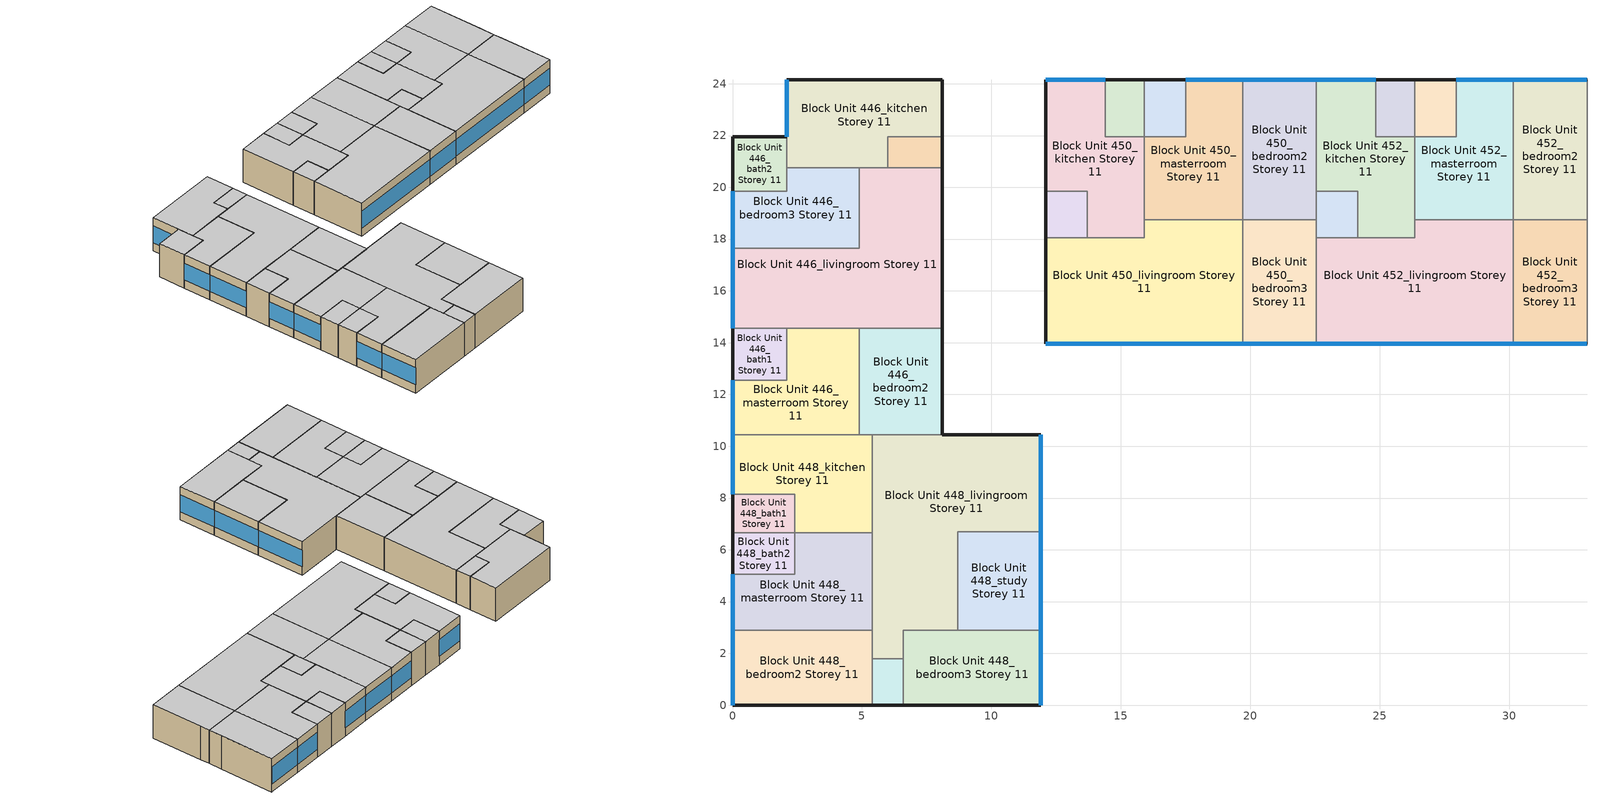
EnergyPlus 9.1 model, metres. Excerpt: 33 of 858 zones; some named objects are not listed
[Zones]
Block Unit 446_bath2 Storey 11
 floor adiabatic (Project Floor): 2.1,21.95 2.1,19.85 0,19.85 0,21.95 z34.4
 wall outside (Project Wall): 2.1,21.95 0,21.95 0,19.85 z34.4:37.2
 wall to Block Unit 446_bedroom3 Storey 11 (Project Wall): 0,19.85 2.1,19.85 2.1,20.75 z34.4:37.2
 wall to Block Unit 446_kitchen Storey 11 (Project Wall): 2.1,20.75 2.1,21.95 z34.4:37.2
 ceiling adiabatic (Project Ceiling): 2.1,19.85 2.1,21.95 0,21.95 0,19.85 z37.2
Block Unit 446_bedroom3 Storey 11
 floor adiabatic (Project Floor): 4.9,20.75 4.9,17.65 0,17.65 0,19.85 2.1,19.85 2.1,20.75 z34.4
 wall outside (Project Wall): 0,19.85 0,17.65 z34.4:37.2
 wall to Block Unit 446_kitchen Storey 11 (Project Wall): 4.9,20.75 2.1,20.75 z34.4:37.2
 wall to Block Unit 446_livingroom Storey 11 (Project Wall): 0,17.65 4.9,17.65 4.9,20.75 z34.4:37.2
 window (Project External Window): 0,19.85 0,17.65 z35.1:36.5
 ceiling adiabatic (Project Ceiling): 4.9,17.65 4.9,20.75 2.1,20.75 2.1,19.85 0,19.85 0,17.65 z37.2
Block Unit 446_livingroom Storey 11
 floor adiabatic (Project Floor): 8.1,20.75 8.1,14.55 0,14.55 0,17.65 4.9,17.65 4.9,20.75 z34.4
 wall outside (Project Wall): 0,17.65 0,14.55 / 8.1,14.55 8.1,20.75 z34.4:37.2
 wall to Block Unit 446_kitchen Storey 11 (Project Wall): 6,20.75 4.9,20.75 z34.4:37.2
 wall to Block Unit 446_store Storey 11 (Project Wall): 8.1,20.75 6,20.75 z34.4:37.2
 wall to Block Unit 446_bath1 Storey 11 (Project Wall): 0,14.55 2.1,14.55 z34.4:37.2
 wall to Block Unit 446_masterroom Storey 11 (Project Wall): 2.1,14.55 4.9,14.55 z34.4:37.2
 wall to Block Unit 446_bedroom2 Storey 11 (Project Wall): 4.9,14.55 8.1,14.55 z34.4:37.2
 window (Project External Window): 0,17.65 0,14.55 z35.1:36.5
 ceiling adiabatic (Project Ceiling): 8.1,14.55 8.1,20.75 4.9,20.75 4.9,17.65 0,17.65 0,14.55 z37.2
Block Unit 446_bath1 Storey 11
 floor adiabatic (Project Floor): 2.1,14.55 2.1,12.55 0,12.55 0,14.55 z34.4
 wall outside (Project Wall): 0,14.55 0,12.55 z34.4:37.2
 wall to Block Unit 446_masterroom Storey 11 (Project Wall): 0,12.55 2.1,12.55 2.1,14.55 z34.4:37.2
 ceiling adiabatic (Project Ceiling): 2.1,12.55 2.1,14.55 0,14.55 0,12.55 z37.2
Block Unit 446_masterroom Storey 11
 floor adiabatic (Project Floor): 4.9,14.55 4.9,10.45 0,10.45 0,12.55 2.1,12.55 2.1,14.55 z34.4
 wall outside (Project Wall): 0,12.55 0,10.45 z34.4:37.2
 wall to Block Unit 448_kitchen Storey 11 (Project Wall): 0,10.45 4.9,10.45 z34.4:37.2
 wall to Block Unit 446_bedroom2 Storey 11 (Project Wall): 4.9,10.45 4.9,14.55 z34.4:37.2
 window (Project External Window): 0,12.55 0,10.45 z35.1:36.5
 ceiling adiabatic (Project Ceiling): 4.9,10.45 4.9,14.55 2.1,14.55 2.1,12.55 0,12.55 0,10.45 z37.2
Block Unit 446_bedroom2 Storey 11
 floor adiabatic (Project Floor): 8.1,14.55 8.1,10.45 4.9,10.45 4.9,14.55 z34.4
 wall outside (Project Wall): 8.1,10.45 8.1,14.55 z34.4:37.2
 wall to Block Unit 448_kitchen Storey 11 (Project Wall): 4.9,10.45 5.4,10.45 z34.4:37.2
 wall to Block Unit 448_livingroom Storey 11 (Project Wall): 5.4,10.45 8.1,10.45 z34.4:37.2
 ceiling adiabatic (Project Ceiling): 8.1,10.45 8.1,14.55 4.9,14.55 4.9,10.45 z37.2
Block Unit 446_kitchen Storey 11
 floor adiabatic (Project Floor): 8.1,24.15 8.1,21.95 6,21.95 6,20.75 2.1,20.75 2.1,24.15 z34.4
 wall outside (Project Wall): 8.1,21.95 8.1,24.15 2.1,24.15 2.1,21.95 z34.4:37.2
 wall to Block Unit 446_store Storey 11 (Project Wall): 6,20.75 6,21.95 8.1,21.95 z34.4:37.2
 window (Project External Window): 2.1,24.15 2.1,21.95 z35.1:36.5
 ceiling adiabatic (Project Ceiling): 8.1,21.95 8.1,24.15 2.1,24.15 2.1,20.75 6,20.75 6,21.95 z37.2
Block Unit 446_store Storey 11
 floor adiabatic (Project Floor): 8.1,21.95 8.1,20.75 6,20.75 6,21.95 z34.4
 wall outside (Project Wall): 8.1,20.75 8.1,21.95 z34.4:37.2
 ceiling adiabatic (Project Ceiling): 8.1,20.75 8.1,21.95 6,21.95 6,20.75 z37.2
Block Unit 448_masterroom Storey 11
 floor adiabatic (Project Floor): 5.4,6.65 5.4,2.9 0,2.9 0,5.05 2.4,5.05 2.4,6.65 z34.4
 wall outside (Project Wall): 0,5.05 0,2.9 z34.4:37.2
 wall to Block Unit 448_kitchen Storey 11 (Project Wall): 5.4,6.65 2.4,6.65 z34.4:37.2
 wall to Block Unit 448_bath2 Storey 11 (Project Wall): 2.4,6.65 2.4,5.05 0,5.05 z34.4:37.2
 wall to Block Unit 448_bedroom2 Storey 11 (Project Wall): 0,2.9 5.4,2.9 z34.4:37.2
 wall to Block Unit 448_livingroom Storey 11 (Project Wall): 5.4,2.9 5.4,6.65 z34.4:37.2
 window (Project External Window): 0,5.05 0,2.9 z35.1:36.5
 ceiling adiabatic (Project Ceiling): 5.4,2.9 5.4,6.65 2.4,6.65 2.4,5.05 0,5.05 0,2.9 z37.2
Block Unit 448_bedroom2 Storey 11
 floor adiabatic (Project Floor): 5.4,2.9 5.4,0 0,0 0,2.9 z34.4
 wall outside (Project Wall): 0,2.9 0,0 5.4,0 z34.4:37.2
 wall to Block Unit 448_store Storey 11 (Project Wall): 5.4,0 5.4,1.8 z34.4:37.2
 wall to Block Unit 448_livingroom Storey 11 (Project Wall): 5.4,1.8 5.4,2.9 z34.4:37.2
 window (Project External Window): 0,2.9 0,0 z35.1:36.5
 ceiling adiabatic (Project Ceiling): 5.4,0 5.4,2.9 0,2.9 0,0 z37.2
Block Unit 448_bedroom3 Storey 11
 floor adiabatic (Project Floor): 11.9,2.9 11.9,0 6.6,0 6.6,2.9 z34.4
 wall outside (Project Wall): 6.6,0 11.9,0 11.9,2.9 z34.4:37.2
 wall to Block Unit 448_study Storey 11 (Project Wall): 11.9,2.9 8.7,2.9 z34.4:37.2
 wall to Block Unit 448_livingroom Storey 11 (Project Wall): 8.7,2.9 6.6,2.9 6.6,1.8 z34.4:37.2
 wall to Block Unit 448_store Storey 11 (Project Wall): 6.6,1.8 6.6,0 z34.4:37.2
 window (Project External Window): 11.9,0 11.9,2.9 z35.1:36.5
 ceiling adiabatic (Project Ceiling): 11.9,0 11.9,2.9 6.6,2.9 6.6,0 z37.2
Block Unit 448_study Storey 11
 floor adiabatic (Project Floor): 11.9,6.7 11.9,2.9 8.7,2.9 8.7,6.7 z34.4
 wall outside (Project Wall): 11.9,2.9 11.9,6.7 z34.4:37.2
 wall to Block Unit 448_livingroom Storey 11 (Project Wall): 11.9,6.7 8.7,6.7 8.7,2.9 z34.4:37.2
 window (Project External Window): 11.9,2.9 11.9,6.7 z35.1:36.5
 ceiling adiabatic (Project Ceiling): 11.9,2.9 11.9,6.7 8.7,6.7 8.7,2.9 z37.2
Block Unit 448_bath1 Storey 11
 floor adiabatic (Project Floor): 2.4,8.15 2.4,6.65 0,6.65 0,8.15 z34.4
 wall outside (Project Wall): 0,8.15 0,6.65 z34.4:37.2
 wall to Block Unit 448_kitchen Storey 11 (Project Wall): 2.4,6.65 2.4,8.15 0,8.15 z34.4:37.2
 wall to Block Unit 448_bath2 Storey 11 (Project Wall): 0,6.65 2.4,6.65 z34.4:37.2
 ceiling adiabatic (Project Ceiling): 2.4,6.65 2.4,8.15 0,8.15 0,6.65 z37.2
Block Unit 448_bath2 Storey 11
 floor adiabatic (Project Floor): 2.4,6.65 2.4,5.05 0,5.05 0,6.65 z34.4
 wall outside (Project Wall): 0,6.65 0,5.05 z34.4:37.2
 ceiling adiabatic (Project Ceiling): 2.4,5.05 2.4,6.65 0,6.65 0,5.05 z37.2
Block Unit 448_kitchen Storey 11
 floor adiabatic (Project Floor): 5.4,10.45 5.4,6.65 2.4,6.65 2.4,8.15 0,8.15 0,10.45 z34.4
 wall outside (Project Wall): 0,10.45 0,8.15 z34.4:37.2
 wall to Block Unit 448_livingroom Storey 11 (Project Wall): 5.4,6.65 5.4,10.45 z34.4:37.2
 window (Project External Window): 0,10.45 0,8.15 z35.1:36.5
 ceiling adiabatic (Project Ceiling): 5.4,6.65 5.4,10.45 0,10.45 0,8.15 2.4,8.15 2.4,6.65 z37.2
Block Unit 448_store Storey 11
 floor adiabatic (Project Floor): 6.6,1.8 6.6,0 5.4,0 5.4,1.8 z34.4
 wall outside (Project Wall): 5.4,0 6.6,0 z34.4:37.2
 wall to Block Unit 448_livingroom Storey 11 (Project Wall): 6.6,1.8 5.4,1.8 z34.4:37.2
 ceiling adiabatic (Project Ceiling): 6.6,0 6.6,1.8 5.4,1.8 5.4,0 z37.2
Block Unit 448_livingroom Storey 11
 floor adiabatic (Project Floor): 11.9,10.45 11.9,6.7 8.7,6.7 8.7,2.9 6.6,2.9 6.6,1.8 5.4,1.8 5.4,10.45 z34.4
 wall outside (Project Wall): 11.9,6.7 11.9,10.45 8.1,10.45 z34.4:37.2
 window (Project External Window): 11.9,6.7 11.9,10.45 z35.1:36.5
 ceiling adiabatic (Project Ceiling): 8.7,2.9 8.7,6.7 11.9,6.7 11.9,10.45 5.4,10.45 5.4,1.8 6.6,1.8 6.6,2.9 z37.2
Block Unit 450_masterroom Storey 11
 floor adiabatic (Project Floor): 19.7,24.15 19.7,18.75 15.9,18.75 15.9,21.95 17.5,21.95 17.5,24.15 z34.4
 wall outside (Project Wall): 19.7,24.15 17.5,24.15 z34.4:37.2
 wall to Block Unit 450_bath2 Storey 11 (Project Wall): 17.5,24.15 17.5,21.95 15.9,21.95 z34.4:37.2
 wall to Block Unit 450_kitchen Storey 11 (Project Wall): 15.9,21.95 15.9,18.75 z34.4:37.2
 wall to Block Unit 450_livingroom Storey 11 (Project Wall): 15.9,18.75 19.7,18.75 z34.4:37.2
 wall to Block Unit 450_bedroom2 Storey 11 (Project Wall): 19.7,18.75 19.7,24.15 z34.4:37.2
 window (Project External Window): 19.7,24.15 17.5,24.15 z35.1:36.5
 ceiling adiabatic (Project Ceiling): 19.7,18.75 19.7,24.15 17.5,24.15 17.5,21.95 15.9,21.95 15.9,18.75 z37.2
Block Unit 450_bedroom2 Storey 11
 floor adiabatic (Project Floor): 22.55,24.15 22.55,18.75 19.7,18.75 19.7,24.15 z34.4
 wall outside (Project Wall): 22.55,24.15 19.7,24.15 z34.4:37.2
 wall to Block Unit 450_bedroom3 Storey 11 (Project Wall): 19.7,18.75 22.55,18.75 z34.4:37.2
 wall to Block Unit 452_kitchen Storey 11 (Project Wall): 22.55,19.85 22.55,24.15 z34.4:37.2
 wall to Block Unit 452_store Storey 11 (Project Wall): 22.55,18.75 22.55,19.85 z34.4:37.2
 window (Project External Window): 22.55,24.15 19.7,24.15 z35.1:36.5
 ceiling adiabatic (Project Ceiling): 22.55,18.75 22.55,24.15 19.7,24.15 19.7,18.75 z37.2
Block Unit 450_bedroom3 Storey 11
 floor adiabatic (Project Floor): 22.55,18.75 22.55,13.95 19.7,13.95 19.7,18.75 z34.4
 wall outside (Project Wall): 19.7,13.95 22.55,13.95 z34.4:37.2
 wall to Block Unit 450_livingroom Storey 11 (Project Wall): 19.7,18.75 19.7,13.95 z34.4:37.2
 wall to Block Unit 452_store Storey 11 (Project Wall): 22.55,18.05 22.55,18.75 z34.4:37.2
 wall to Block Unit 452_livingroom Storey 11 (Project Wall): 22.55,13.95 22.55,18.05 z34.4:37.2
 window (Project External Window): 19.7,13.95 22.55,13.95 z35.1:36.5
 ceiling adiabatic (Project Ceiling): 22.55,13.95 22.55,18.75 19.7,18.75 19.7,13.95 z37.2
Block Unit 450_bath1 Storey 11
 floor adiabatic (Project Floor): 15.9,24.15 15.9,21.95 14.4,21.95 14.4,24.15 z34.4
 wall outside (Project Wall): 15.9,24.15 14.4,24.15 z34.4:37.2
 wall to Block Unit 450_kitchen Storey 11 (Project Wall): 14.4,24.15 14.4,21.95 15.9,21.95 z34.4:37.2
 wall to Block Unit 450_bath2 Storey 11 (Project Wall): 15.9,21.95 15.9,24.15 z34.4:37.2
 ceiling adiabatic (Project Ceiling): 15.9,21.95 15.9,24.15 14.4,24.15 14.4,21.95 z37.2
Block Unit 450_bath2 Storey 11
 floor adiabatic (Project Floor): 17.5,24.15 17.5,21.95 15.9,21.95 15.9,24.15 z34.4
 wall outside (Project Wall): 17.5,24.15 15.9,24.15 z34.4:37.2
 ceiling adiabatic (Project Ceiling): 17.5,21.95 17.5,24.15 15.9,24.15 15.9,21.95 z37.2
Block Unit 450_kitchen Storey 11
 floor adiabatic (Project Floor): 14.4,24.15 14.4,21.95 15.9,21.95 15.9,18.05 13.7,18.05 13.7,19.85 12.1,19.85 12.1,24.15 z34.4
 wall outside (Project Wall): 14.4,24.15 12.1,24.15 12.1,19.85 z34.4:37.2
 wall to Block Unit 450_livingroom Storey 11 (Project Wall): 13.7,18.05 15.9,18.05 15.9,18.75 z34.4:37.2
 wall to Block Unit 450_store Storey 11 (Project Wall): 12.1,19.85 13.7,19.85 13.7,18.05 z34.4:37.2
 window (Project External Window): 14.4,24.15 12.1,24.15 z35.1:36.5
 ceiling adiabatic (Project Ceiling): 15.9,18.05 15.9,21.95 14.4,21.95 14.4,24.15 12.1,24.15 12.1,19.85 13.7,19.85 13.7,18.05 z37.2
Block Unit 450_store Storey 11
 floor adiabatic (Project Floor): 13.7,19.85 13.7,18.05 12.1,18.05 12.1,19.85 z34.4
 wall outside (Project Wall): 12.1,19.85 12.1,18.05 z34.4:37.2
 wall to Block Unit 450_livingroom Storey 11 (Project Wall): 12.1,18.05 13.7,18.05 z34.4:37.2
 ceiling adiabatic (Project Ceiling): 13.7,18.05 13.7,19.85 12.1,19.85 12.1,18.05 z37.2
Block Unit 450_livingroom Storey 11
 floor adiabatic (Project Floor): 19.7,18.75 19.7,13.95 12.1,13.95 12.1,18.05 15.9,18.05 15.9,18.75 z34.4
 wall outside (Project Wall): 12.1,18.05 12.1,13.95 19.7,13.95 z34.4:37.2
 window (Project External Window): 12.1,13.95 19.7,13.95 z35.1:36.5
 ceiling adiabatic (Project Ceiling): 19.7,13.95 19.7,18.75 15.9,18.75 15.9,18.05 12.1,18.05 12.1,13.95 z37.2
Block Unit 452_masterroom Storey 11
 floor adiabatic (Project Floor): 30.15,24.15 30.15,18.75 26.35,18.75 26.35,21.95 27.95,21.95 27.95,24.15 z34.4
 wall outside (Project Wall): 30.15,24.15 27.95,24.15 z34.4:37.2
 wall to Block Unit 452_bath2 Storey 11 (Project Wall): 27.95,24.15 27.95,21.95 26.35,21.95 z34.4:37.2
 wall to Block Unit 452_kitchen Storey 11 (Project Wall): 26.35,21.95 26.35,18.75 z34.4:37.2
 wall to Block Unit 452_livingroom Storey 11 (Project Wall): 26.35,18.75 30.15,18.75 z34.4:37.2
 wall to Block Unit 452_bedroom2 Storey 11 (Project Wall): 30.15,18.75 30.15,24.15 z34.4:37.2
 window (Project External Window): 30.15,24.15 27.95,24.15 z35.1:36.5
 ceiling adiabatic (Project Ceiling): 30.15,18.75 30.15,24.15 27.95,24.15 27.95,21.95 26.35,21.95 26.35,18.75 z37.2
Block Unit 452_bedroom2 Storey 11
 floor adiabatic (Project Floor): 33,24.15 33,18.75 30.15,18.75 30.15,24.15 z34.4
 wall outside (Project Wall): 33,24.15 30.15,24.15 z34.4:37.2
 wall to Block Unit 452_bedroom3 Storey 11 (Project Wall): 30.15,18.75 33,18.75 z34.4:37.2
 wall to Block Unit 454_kitchen Storey 11 (Project Wall): 33,19.85 33,24.15 z34.4:37.2
 wall to Block Unit 454_store Storey 11 (Project Wall): 33,18.75 33,19.85 z34.4:37.2
 window (Project External Window): 33,24.15 30.15,24.15 z35.1:36.5
 ceiling adiabatic (Project Ceiling): 33,18.75 33,24.15 30.15,24.15 30.15,18.75 z37.2
Block Unit 452_bedroom3 Storey 11
 floor adiabatic (Project Floor): 33,18.75 33,13.95 30.15,13.95 30.15,18.75 z34.4
 wall outside (Project Wall): 30.15,13.95 33,13.95 z34.4:37.2
 wall to Block Unit 452_livingroom Storey 11 (Project Wall): 30.15,18.75 30.15,13.95 z34.4:37.2
 wall to Block Unit 454_store Storey 11 (Project Wall): 33,18.05 33,18.75 z34.4:37.2
 wall to Block Unit 454_livingroom Storey 11 (Project Wall): 33,13.95 33,18.05 z34.4:37.2
 window (Project External Window): 30.15,13.95 33,13.95 z35.1:36.5
 ceiling adiabatic (Project Ceiling): 33,13.95 33,18.75 30.15,18.75 30.15,13.95 z37.2
Block Unit 452_bath1 Storey 11
 floor adiabatic (Project Floor): 26.35,24.15 26.35,21.95 24.85,21.95 24.85,24.15 z34.4
 wall outside (Project Wall): 26.35,24.15 24.85,24.15 z34.4:37.2
 wall to Block Unit 452_kitchen Storey 11 (Project Wall): 24.85,24.15 24.85,21.95 26.35,21.95 z34.4:37.2
 wall to Block Unit 452_bath2 Storey 11 (Project Wall): 26.35,21.95 26.35,24.15 z34.4:37.2
 ceiling adiabatic (Project Ceiling): 26.35,21.95 26.35,24.15 24.85,24.15 24.85,21.95 z37.2
Block Unit 452_bath2 Storey 11
 floor adiabatic (Project Floor): 27.95,24.15 27.95,21.95 26.35,21.95 26.35,24.15 z34.4
 wall outside (Project Wall): 27.95,24.15 26.35,24.15 z34.4:37.2
 ceiling adiabatic (Project Ceiling): 27.95,21.95 27.95,24.15 26.35,24.15 26.35,21.95 z37.2
Block Unit 452_kitchen Storey 11
 floor adiabatic (Project Floor): 24.85,24.15 24.85,21.95 26.35,21.95 26.35,18.05 24.15,18.05 24.15,19.85 22.55,19.85 22.55,24.15 z34.4
 wall outside (Project Wall): 24.85,24.15 22.55,24.15 z34.4:37.2
 wall to Block Unit 452_livingroom Storey 11 (Project Wall): 24.15,18.05 26.35,18.05 26.35,18.75 z34.4:37.2
 wall to Block Unit 452_store Storey 11 (Project Wall): 22.55,19.85 24.15,19.85 24.15,18.05 z34.4:37.2
 window (Project External Window): 24.85,24.15 22.55,24.15 z35.1:36.5
 ceiling adiabatic (Project Ceiling): 26.35,18.05 26.35,21.95 24.85,21.95 24.85,24.15 22.55,24.15 22.55,19.85 24.15,19.85 24.15,18.05 z37.2
Block Unit 452_store Storey 11
 floor adiabatic (Project Floor): 24.15,19.85 24.15,18.05 22.55,18.05 22.55,19.85 z34.4
 wall to Block Unit 452_livingroom Storey 11 (Project Wall): 22.55,18.05 24.15,18.05 z34.4:37.2
 ceiling adiabatic (Project Ceiling): 24.15,18.05 24.15,19.85 22.55,19.85 22.55,18.05 z37.2
Block Unit 452_livingroom Storey 11
 floor adiabatic (Project Floor): 30.15,18.75 30.15,13.95 22.55,13.95 22.55,18.05 26.35,18.05 26.35,18.75 z34.4
 wall outside (Project Wall): 22.55,13.95 30.15,13.95 z34.4:37.2
 window (Project External Window): 22.55,13.95 30.15,13.95 z35.1:36.5
 ceiling adiabatic (Project Ceiling): 30.15,13.95 30.15,18.75 26.35,18.75 26.35,18.05 22.55,18.05 22.55,13.95 z37.2
[Building]
One Precinct: North Axis=0; Terrain=City; Loads Convergence Tolerance Value=0.04; Temperature Convergence Tolerance Value=0.4; Solar Distribution=FullInteriorAndExterior; Maximum Number of Warmup Days=25; Minimum Number of Warmup Days=6
[Site:Location]
SGP_Singapore.486980_IWEC: Latitude=1.37; Longitude=103.98; Time Zone=8; Elevation=16
[MATERIAL] Roughness=MediumRough
Name | Thickness | Conductivity | Density | Specific Heat | Thermal Absorptance | Solar Absorptance | Visible Absorptance
ConcreteWall | 0.15 | 0.8 | 2400 | 880 | 0.85 | 0.79 | 0.79
Greenwall | 0.079 | 2.5 | 1293 | 853 | 0.98 | 0.75 | 0.75
[WindowMaterial:SimpleGlazingSystem]
SingleGlazingEuroGrey: UFactor=5.93; Solar Heat Gain Coefficient=0.62; Visible Transmittance=0.495
[Construction]
Project Wall: Greenwall
Project Floor; Project Ceiling: ConcreteWall
Project External Window: SingleGlazingEuroGrey
[ZONE] Type=1; Multiplier=1; Ceiling Height=autocalculate; Volume=autocalculate; Floor Area=autocalculate; Part of Total Floor Area=Yes
Block Unit 446_bath2 Storey 11; Block Unit 446_bedroom3 Storey 11; Block Unit 446_livingroom Storey 11; Block Unit 446_bath1 Storey 11; Block Unit 446_masterroom Storey 11; Block Unit 446_bedroom2 Storey 11; Block Unit 446_kitchen Storey 11; Block Unit 446_store Storey 11; Block Unit 448_masterroom Storey 11; Block Unit 448_bedroom2 Storey 11; Block Unit 448_bedroom3 Storey 11; Block Unit 448_study Storey 11; Block Unit 448_bath1 Storey 11; Block Unit 448_bath2 Storey 11; Block Unit 448_kitchen Storey 11; Block Unit 448_store Storey 11; Block Unit 448_livingroom Storey 11; Block Unit 450_masterroom Storey 11; Block Unit 450_bedroom2 Storey 11; Block Unit 450_bedroom3 Storey 11; Block Unit 450_bath1 Storey 11; Block Unit 450_bath2 Storey 11; Block Unit 450_kitchen Storey 11; Block Unit 450_store Storey 11; Block Unit 450_livingroom Storey 11; Block Unit 452_masterroom Storey 11; Block Unit 452_bedroom2 Storey 11; Block Unit 452_bedroom3 Storey 11; Block Unit 452_bath1 Storey 11; Block Unit 452_bath2 Storey 11; Block Unit 452_kitchen Storey 11; Block Unit 452_store Storey 11; Block Unit 452_livingroom Storey 11
[ZONEINFILTRATION:DESIGNFLOWRATE] Design Flow Rate Calculation Method=AirChanges/Hour; Constant Term Coefficient=1; Temperature Term Coefficient=0; Velocity Term Coefficient=0; Velocity Squared Term Coefficient=0
Name | Zone or ZoneList | Schedule | Air Changes per Hour
Block Unit 446_bath2 Storey 11 Infiltration | Block Unit 446_bath2 Storey 11 | Always On | 1
Block Unit 446_bedroom3 Storey 11 Infiltration | Block Unit 446_bedroom3 Storey 11 | Always On | 0.2
Block Unit 446_livingroom Storey 11 Infiltration | Block Unit 446_livingroom Storey 11 | Living_Infiltration_AirCon | 1
Block Unit 446_bath1 Storey 11 Infiltration | Block Unit 446_bath1 Storey 11 | Always On | 1
Block Unit 446_masterroom Storey 11 Infiltration | Block Unit 446_masterroom Storey 11 | Always On | 0.2
Block Unit 446_bedroom2 Storey 11 Infiltration | Block Unit 446_bedroom2 Storey 11 | Always On | 0.2
Block Unit 446_kitchen Storey 11 Infiltration | Block Unit 446_kitchen Storey 11 | Always On | 1
Block Unit 446_store Storey 11 Infiltration | Block Unit 446_store Storey 11 | Always On | 1
Block Unit 448_masterroom Storey 11 Infiltration | Block Unit 448_masterroom Storey 11 | Always On | 0.2
Block Unit 448_bedroom2 Storey 11 Infiltration | Block Unit 448_bedroom2 Storey 11 | Always On | 0.2
Block Unit 448_bedroom3 Storey 11 Infiltration | Block Unit 448_bedroom3 Storey 11 | Always On | 0.2
Block Unit 448_study Storey 11 Infiltration | Block Unit 448_study Storey 11 | Always On | 1
Block Unit 448_bath1 Storey 11 Infiltration | Block Unit 448_bath1 Storey 11 | Always On | 1
Block Unit 448_bath2 Storey 11 Infiltration | Block Unit 448_bath2 Storey 11 | Always On | 1
Block Unit 448_kitchen Storey 11 Infiltration | Block Unit 448_kitchen Storey 11 | Always On | 1
Block Unit 448_store Storey 11 Infiltration | Block Unit 448_store Storey 11 | Always On | 1
Block Unit 448_livingroom Storey 11 Infiltration | Block Unit 448_livingroom Storey 11 | Living_Infiltration_AirCon | 1
Block Unit 450_masterroom Storey 11 Infiltration | Block Unit 450_masterroom Storey 11 | Always On | 0.2
Block Unit 450_bedroom2 Storey 11 Infiltration | Block Unit 450_bedroom2 Storey 11 | Always On | 0.2
Block Unit 450_bedroom3 Storey 11 Infiltration | Block Unit 450_bedroom3 Storey 11 | Always On | 0.2
Block Unit 450_bath1 Storey 11 Infiltration | Block Unit 450_bath1 Storey 11 | Always On | 1
Block Unit 450_bath2 Storey 11 Infiltration | Block Unit 450_bath2 Storey 11 | Always On | 1
Block Unit 450_kitchen Storey 11 Infiltration | Block Unit 450_kitchen Storey 11 | Always On | 1
Block Unit 450_store Storey 11 Infiltration | Block Unit 450_store Storey 11 | Always On | 1
Block Unit 450_livingroom Storey 11 Infiltration | Block Unit 450_livingroom Storey 11 | Living_Infiltration_AirCon | 1
Block Unit 452_masterroom Storey 11 Infiltration | Block Unit 452_masterroom Storey 11 | Always On | 0.2
Block Unit 452_bedroom2 Storey 11 Infiltration | Block Unit 452_bedroom2 Storey 11 | Always On | 0.2
Block Unit 452_bedroom3 Storey 11 Infiltration | Block Unit 452_bedroom3 Storey 11 | Always On | 0.2
Block Unit 452_bath1 Storey 11 Infiltration | Block Unit 452_bath1 Storey 11 | Always On | 1
Block Unit 452_bath2 Storey 11 Infiltration | Block Unit 452_bath2 Storey 11 | Always On | 1
Block Unit 452_kitchen Storey 11 Infiltration | Block Unit 452_kitchen Storey 11 | Always On | 1
Block Unit 452_store Storey 11 Infiltration | Block Unit 452_store Storey 11 | Always On | 1
Block Unit 452_livingroom Storey 11 Infiltration | Block Unit 452_livingroom Storey 11 | Living_Infiltration_AirCon | 1
[HVACTEMPLATE:ZONE:IDEALLOADSAIRSYSTEM] Template Thermostat=Zone Stat; System Availability Schedule=AirCon_normal; Maximum Heating Supply Air Temperature=50; Minimum Cooling Supply Air Temperature=13; Maximum Heating Supply Air Humidity Ratio=0.0156; Minimum Cooling Supply Air Humidity Ratio=0.0077; Heating Limit=NoLimit; Cooling Limit=NoLimit; Heating Availability Schedule=Always Off; Cooling Availability Schedule=AirCon_normal; Dehumidification Control Type=Humidistat; Cooling Sensible Heat Ratio=0.7; Dehumidification Setpoint=60; Humidification Control Type=None; Outdoor Air Method=None; Outdoor Air Flow Rate per Person=0.00944; Outdoor Air Flow Rate per Zone Floor Area=0; Outdoor Air Flow Rate per Zone=0; Demand Controlled Ventilation Type=None; Outdoor Air Economizer Type=NoEconomizer; Heat Recovery Type=None; Sensible Heat Recovery Effectiveness=0.7; Latent Heat Recovery Effectiveness=0.65
Block Unit 446_bedroom3 Storey 11; Block Unit 446_livingroom Storey 11; Block Unit 446_masterroom Storey 11; Block Unit 446_bedroom2 Storey 11; Block Unit 448_masterroom Storey 11; Block Unit 448_bedroom2 Storey 11; Block Unit 448_bedroom3 Storey 11; Block Unit 448_livingroom Storey 11; Block Unit 450_masterroom Storey 11; Block Unit 450_bedroom2 Storey 11; Block Unit 450_bedroom3 Storey 11; Block Unit 450_livingroom Storey 11; Block Unit 452_masterroom Storey 11; Block Unit 452_bedroom2 Storey 11; Block Unit 452_bedroom3 Storey 11; Block Unit 452_livingroom Storey 11
[Schedule:Compact]
Always On: Through: 12/31, For: AllDays, Until: 24:00, 1
Always Off: Through: 12/31, For: AllDays, Until: 24:00, 0
AirCon_normal: Through: 31 Dec, For: AllDays, Until: 07:00, 1, Until: 22:00, 0, Until: 24:00, 1
[SCHEDULE:COMPACT]
Living_Infiltration_AirCon: Through: 12/31, For: AllDays, Until: 07:00, 0.2, Until: 22:00, 1, Until: 24:00, 0.2
